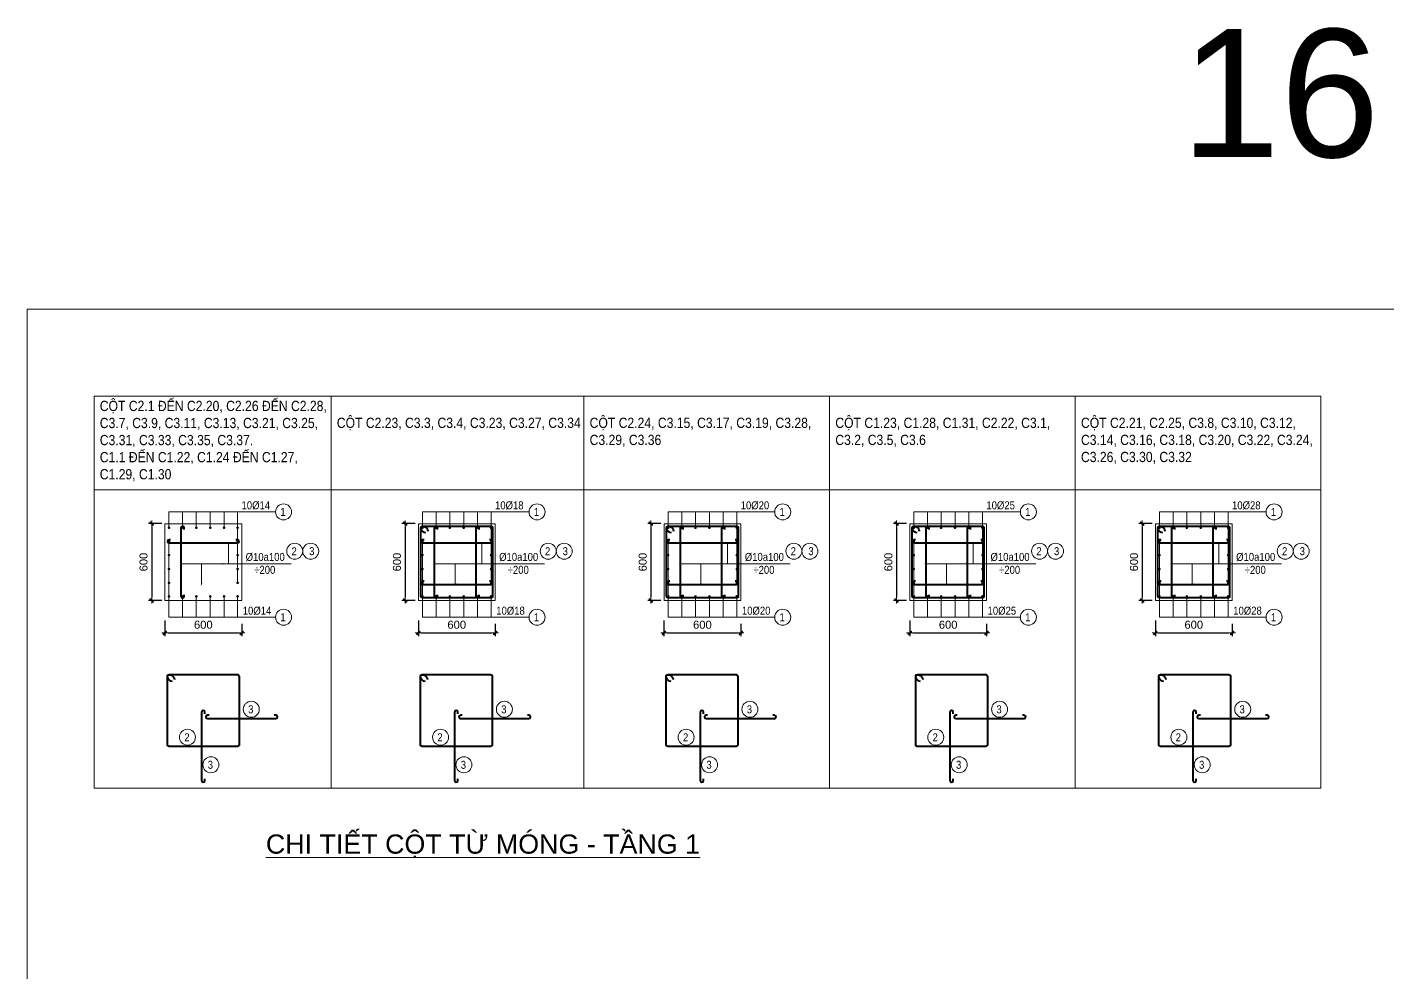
# Model space of a CAD drawing. Header units: millimetres. Extents: x -146909 to 4830753, y -683702 to -336947.
# Drawn here: x 4814003 to 4824633, y -439946 to -432559 of the extents above; entities that cross this region are included whole.
import ezdxf
from ezdxf.enums import TextEntityAlignment as Align

# ---------------------------------------------------------------- set-up
doc = ezdxf.new("R2010")
doc.units = ezdxf.units.MM
doc.header["$MEASUREMENT"] = 0
doc.layers.get('0').update_dxf_attribs({"lineweight": 9})
doc.layers.get('Defpoints').update_dxf_attribs({"color": 10, "lineweight": 0})
for name, color, linetype, lineweight in [('CDAI', 3, 'Continuous', 40), ('chunho.q', 1, 'Continuous', 13), ('CTHEP', 4, 'Continuous', 50), ('DBAO', 2, 'Continuous', 13), ('DGIONG', 51, 'Continuous', 13), ('KTH', 154, 'Continuous', 9), ('STICK', 1, 'Continuous', 9), ('TEXT', 1, 'Continuous', 15)]:
    doc.layers.add(name, color=color, linetype=linetype, lineweight=lineweight)
doc.styles.add('arial', font='arial.ttf', dxfattribs={"width": 0.85})
doc.styles.add('TTP-HelCon', font='arial.ttf')
doc.dimstyles.new('TTP-25', dxfattribs={"dimscale": 25, "dimtxt": 2.5, "dimasz": 1, "dimexe": 1, "dimexo": 1, "dimgap": 0.09, "dimtad": 0, "dimdec": 4, "dimrnd": 10, "dimzin": 9, "dimdsep": 46, "dimtxsty": 'TTP-HelCon', "dimblk": 'Stick', "dimcen": 0.09, "dimdle": 1.5, "dimclrd": 256, "dimclre": 256, "dimclrt": 1, "dimadec": 0, "dimazin": 0, "dimtfac": 1, "dimtdec": 4, "dimtmove": 0, "dimatfit": 3, "dimldrblk": 'ARCHTICK', "dimfxl": 1, "dimtvp": 1, "dimtolj": 1, "dimtzin": 0, "dimarcsym": 0})

# ---------------------------------------------------------------- blocks, each defined once
blk = doc.blocks.new('Stick')
at = {"layer": 'STICK'}
h = blk.add_hatch(color=256, dxfattribs=at)
edge = h.paths.add_edge_path()
edge.add_line((0.3, 0.5), (-0.5, -0.3))
edge.add_arc((-0.4, -0.4), 0.141, 135, 315)
edge.add_line((-0.3, -0.5), (0.5, 0.3))
edge.add_arc((0.4, 0.4), 0.141, 315, 495)
blk.add_line((1, 0), (-1, 0), dxfattribs=at)
blk.add_lwpolyline([(0.3, 0.5), (-0.5, -0.3, 1), (-0.3, -0.5), (0.5, 0.3, 1), (0.3, 0.5, 1)], format="xyb", dxfattribs=at)
blk = doc.blocks.new('*D1709')
at = {"layer": 'Defpoints', "color": 0, "transparency": 16777216}
for p in [(4817059, -436437), (4816956, -437037), (4817059, -437037)]:
    blk.add_point(p, dxfattribs=at)
at = {"layer": 'KTH', "lineweight": -2, "transparency": 16777216}
for p, q in [((4817034, -436437), (4816931, -436437)), ((4816956, -436462), (4816956, -437012)), ((4817034, -437037), (4816931, -437037))]:
    blk.add_line(p, q, dxfattribs=at)
at = {"layer": 'KTH', "lineweight": -2, "transparency": 16777216, "xscale": 25, "yscale": 25, "zscale": 25}
for p, rotation in [((4816956, -436437), 90), ((4816956, -437037), 270)]:
    blk.add_blockref('Stick', p, dxfattribs=dict(at, rotation=rotation))
at = {"layer": 'KTH', "color": 1, "transparency": 16777216, "insert": (4816892, -436737), "char_height": 62.5, "attachment_point": 5, "rotation": 90, "style": 'TTP-HelCon'}
blk.add_mtext('\\A1;600', dxfattribs=at)
blk = doc.blocks.new('_ArchTick')
at = {"color": 0, "linetype": 'ByBlock', "const_width": 0.15}
blk.add_lwpolyline([(-0.5, -0.5), (0.5, 0.5)], dxfattribs=at)
blk = doc.blocks.new('*D1710')
at = {"layer": 'Defpoints', "color": 0, "transparency": 16777216}
for p in [(4817059, -437168), (4817659, -437195), (4817659, -437291)]:
    blk.add_point(p, dxfattribs=at)
at = {"layer": 'KTH', "lineweight": -2, "transparency": 16777216}
for p, q in [((4817059, -437193), (4817059, -437316)), ((4817084, -437291), (4817634, -437291)), ((4817659, -437220), (4817659, -437316))]:
    blk.add_line(p, q, dxfattribs=at)
at = {"layer": 'KTH', "lineweight": -2, "transparency": 16777216, "xscale": 25, "yscale": 25, "zscale": 25, "rotation": 180}
blk.add_blockref('Stick', (4817059, -437291), dxfattribs=at)
at = {"layer": 'KTH', "lineweight": -2, "transparency": 16777216, "xscale": 25, "yscale": 25, "zscale": 25}
blk.add_blockref('Stick', (4817659, -437291), dxfattribs=at)
at = {"layer": 'KTH', "color": 1, "transparency": 16777216, "insert": (4817359, -437227), "char_height": 62.5, "attachment_point": 5, "style": 'TTP-HelCon'}
blk.add_mtext('\\A1;600', dxfattribs=at)
blk = doc.blocks.new('*D1711')
at = {"layer": 'Defpoints', "color": 0, "transparency": 16777216}
for p in [(4818978, -436437), (4818876, -437037), (4818978, -437037)]:
    blk.add_point(p, dxfattribs=at)
at = {"layer": 'KTH', "lineweight": -2, "transparency": 16777216}
for p, q in [((4818953, -436437), (4818851, -436437)), ((4818876, -436462), (4818876, -437012)), ((4818953, -437037), (4818851, -437037))]:
    blk.add_line(p, q, dxfattribs=at)
at = {"layer": 'KTH', "lineweight": -2, "transparency": 16777216, "xscale": 25, "yscale": 25, "zscale": 25}
for p, rotation in [((4818876, -436437), 90), ((4818876, -437037), 270)]:
    blk.add_blockref('Stick', p, dxfattribs=dict(at, rotation=rotation))
at = {"layer": 'KTH', "color": 1, "transparency": 16777216, "insert": (4818812, -436737), "char_height": 62.5, "attachment_point": 5, "rotation": 90, "style": 'TTP-HelCon'}
blk.add_mtext('\\A1;600', dxfattribs=at)
blk = doc.blocks.new('*D1712')
at = {"layer": 'Defpoints', "color": 0, "transparency": 16777216}
for p in [(4818978, -437168), (4819578, -437195), (4819578, -437291)]:
    blk.add_point(p, dxfattribs=at)
at = {"layer": 'KTH', "lineweight": -2, "transparency": 16777216}
for p, q in [((4818978, -437193), (4818978, -437316)), ((4819003, -437291), (4819553, -437291)), ((4819578, -437220), (4819578, -437316))]:
    blk.add_line(p, q, dxfattribs=at)
at = {"layer": 'KTH', "lineweight": -2, "transparency": 16777216, "xscale": 25, "yscale": 25, "zscale": 25, "rotation": 180}
blk.add_blockref('Stick', (4818978, -437291), dxfattribs=at)
at = {"layer": 'KTH', "lineweight": -2, "transparency": 16777216, "xscale": 25, "yscale": 25, "zscale": 25}
blk.add_blockref('Stick', (4819578, -437291), dxfattribs=at)
at = {"layer": 'KTH', "color": 1, "transparency": 16777216, "insert": (4819278, -437227), "char_height": 62.5, "attachment_point": 5, "style": 'TTP-HelCon'}
blk.add_mtext('\\A1;600', dxfattribs=at)
blk = doc.blocks.new('*D1713')
at = {"layer": 'Defpoints', "color": 0, "transparency": 16777216}
for p in [(4815079, -436437), (4814976, -437037), (4815079, -437037)]:
    blk.add_point(p, dxfattribs=at)
at = {"layer": 'KTH', "lineweight": -2, "transparency": 16777216}
for p, q in [((4815054, -436437), (4814951, -436437)), ((4814976, -436462), (4814976, -437012)), ((4815054, -437037), (4814951, -437037))]:
    blk.add_line(p, q, dxfattribs=at)
at = {"layer": 'KTH', "lineweight": -2, "transparency": 16777216, "xscale": 25, "yscale": 25, "zscale": 25}
for p, rotation in [((4814976, -436437), 90), ((4814976, -437037), 270)]:
    blk.add_blockref('Stick', p, dxfattribs=dict(at, rotation=rotation))
at = {"layer": 'KTH', "color": 1, "transparency": 16777216, "insert": (4814912, -436737), "char_height": 62.5, "attachment_point": 5, "rotation": 90, "style": 'TTP-HelCon'}
blk.add_mtext('\\A1;600', dxfattribs=at)
blk = doc.blocks.new('*D1714')
at = {"layer": 'Defpoints', "color": 0, "transparency": 16777216}
for p in [(4815079, -437168), (4815679, -437195), (4815679, -437291)]:
    blk.add_point(p, dxfattribs=at)
at = {"layer": 'KTH', "lineweight": -2, "transparency": 16777216}
for p, q in [((4815079, -437193), (4815079, -437316)), ((4815104, -437291), (4815654, -437291)), ((4815679, -437220), (4815679, -437316))]:
    blk.add_line(p, q, dxfattribs=at)
at = {"layer": 'KTH', "lineweight": -2, "transparency": 16777216, "xscale": 25, "yscale": 25, "zscale": 25, "rotation": 180}
blk.add_blockref('Stick', (4815079, -437291), dxfattribs=at)
at = {"layer": 'KTH', "lineweight": -2, "transparency": 16777216, "xscale": 25, "yscale": 25, "zscale": 25}
blk.add_blockref('Stick', (4815679, -437291), dxfattribs=at)
at = {"layer": 'KTH', "color": 1, "transparency": 16777216, "insert": (4815379, -437227), "char_height": 62.5, "attachment_point": 5, "style": 'TTP-HelCon'}
blk.add_mtext('\\A1;600', dxfattribs=at)
blk = doc.blocks.new('*D1715')
at = {"layer": 'Defpoints', "color": 0, "transparency": 16777216}
for p in [(4820898, -436437), (4820795, -437037), (4820898, -437037)]:
    blk.add_point(p, dxfattribs=at)
at = {"layer": 'KTH', "lineweight": -2, "transparency": 16777216}
for p, q in [((4820873, -436437), (4820770, -436437)), ((4820795, -436462), (4820795, -437012)), ((4820873, -437037), (4820770, -437037))]:
    blk.add_line(p, q, dxfattribs=at)
at = {"layer": 'KTH', "lineweight": -2, "transparency": 16777216, "xscale": 25, "yscale": 25, "zscale": 25}
for p, rotation in [((4820795, -436437), 90), ((4820795, -437037), 270)]:
    blk.add_blockref('Stick', p, dxfattribs=dict(at, rotation=rotation))
at = {"layer": 'KTH', "color": 1, "transparency": 16777216, "insert": (4820731, -436737), "char_height": 62.5, "attachment_point": 5, "rotation": 90, "style": 'TTP-HelCon'}
blk.add_mtext('\\A1;600', dxfattribs=at)
blk = doc.blocks.new('*D1716')
at = {"layer": 'Defpoints', "color": 0, "transparency": 16777216}
for p in [(4820898, -437168), (4821498, -437195), (4821498, -437291)]:
    blk.add_point(p, dxfattribs=at)
at = {"layer": 'KTH', "lineweight": -2, "transparency": 16777216}
for p, q in [((4820898, -437193), (4820898, -437316)), ((4820923, -437291), (4821473, -437291)), ((4821498, -437220), (4821498, -437316))]:
    blk.add_line(p, q, dxfattribs=at)
at = {"layer": 'KTH', "lineweight": -2, "transparency": 16777216, "xscale": 25, "yscale": 25, "zscale": 25, "rotation": 180}
blk.add_blockref('Stick', (4820898, -437291), dxfattribs=at)
at = {"layer": 'KTH', "lineweight": -2, "transparency": 16777216, "xscale": 25, "yscale": 25, "zscale": 25}
blk.add_blockref('Stick', (4821498, -437291), dxfattribs=at)
at = {"layer": 'KTH', "color": 1, "transparency": 16777216, "insert": (4821198, -437227), "char_height": 62.5, "attachment_point": 5, "style": 'TTP-HelCon'}
blk.add_mtext('\\A1;600', dxfattribs=at)
blk = doc.blocks.new('*D1717')
at = {"layer": 'Defpoints', "color": 0, "transparency": 16777216}
for p in [(4822817, -436437), (4822714, -437037), (4822817, -437037)]:
    blk.add_point(p, dxfattribs=at)
at = {"layer": 'KTH', "lineweight": -2, "transparency": 16777216}
for p, q in [((4822792, -436437), (4822689, -436437)), ((4822714, -436462), (4822714, -437012)), ((4822792, -437037), (4822689, -437037))]:
    blk.add_line(p, q, dxfattribs=at)
at = {"layer": 'KTH', "lineweight": -2, "transparency": 16777216, "xscale": 25, "yscale": 25, "zscale": 25}
for p, rotation in [((4822714, -436437), 90), ((4822714, -437037), 270)]:
    blk.add_blockref('Stick', p, dxfattribs=dict(at, rotation=rotation))
at = {"layer": 'KTH', "color": 1, "transparency": 16777216, "insert": (4822650, -436737), "char_height": 62.5, "attachment_point": 5, "rotation": 90, "style": 'TTP-HelCon'}
blk.add_mtext('\\A1;600', dxfattribs=at)
blk = doc.blocks.new('*D1718')
at = {"layer": 'Defpoints', "color": 0, "transparency": 16777216}
for p in [(4822817, -437168), (4823417, -437195), (4823417, -437291)]:
    blk.add_point(p, dxfattribs=at)
at = {"layer": 'KTH', "lineweight": -2, "transparency": 16777216}
for p, q in [((4822817, -437193), (4822817, -437316)), ((4822842, -437291), (4823392, -437291)), ((4823417, -437220), (4823417, -437316))]:
    blk.add_line(p, q, dxfattribs=at)
at = {"layer": 'KTH', "lineweight": -2, "transparency": 16777216, "xscale": 25, "yscale": 25, "zscale": 25, "rotation": 180}
blk.add_blockref('Stick', (4822817, -437291), dxfattribs=at)
at = {"layer": 'KTH', "lineweight": -2, "transparency": 16777216, "xscale": 25, "yscale": 25, "zscale": 25}
blk.add_blockref('Stick', (4823417, -437291), dxfattribs=at)
at = {"layer": 'KTH', "color": 1, "transparency": 16777216, "insert": (4823117, -437227), "char_height": 62.5, "attachment_point": 5, "style": 'TTP-HelCon'}
blk.add_mtext('\\A1;600', dxfattribs=at)

msp = doc.modelspace()

# ---------------------------------------------------------------- linework, layer by layer
at = {"layer": 'CDAI'}
for points in [[(4815229.54186, -436482.26451), (4815229.54186, -436470.26451, 1), (4815203.54186, -436470.26451), (4815203.54186, -437004.26451), (4815203.54186, -437004.26451, 1), (4815229.54186, -437004.26451), (4815229.54186, -436992.26451)], [(4817209.8275, -436482.26451), (4817209.8275, -436470.26451, 1), (4817183.8275, -436470.26451), (4817183.8275, -437004.26451), (4817183.8275, -437004.26451, 1), (4817209.8275, -437004.26451), (4817209.8275, -436992.26451)], [(4817534.11419, -436482.26451), (4817534.11419, -436470.26451, 1), (4817508.11419, -436470.26451), (4817508.11419, -437004.26451), (4817508.11419, -437004.26451, 1), (4817534.11419, -437004.26451), (4817534.11419, -436992.26451)], [(4819129.12238, -436482.26451), (4819129.12238, -436470.26451, 1), (4819103.12238, -436470.26451), (4819103.12238, -437004.26451), (4819103.12238, -437004.26451, 1), (4819129.12238, -437004.26451), (4819129.12238, -436992.26451)], [(4819453.40907, -436482.26451), (4819453.40907, -436470.26451, 1), (4819427.40907, -436470.26451), (4819427.40907, -437004.26451), (4819427.40907, -437004.26451, 1), (4819453.40907, -437004.26451), (4819453.40907, -436992.26451)], [(4821048.41727, -436482.26451), (4821048.41727, -436470.26451, 1), (4821022.41727, -436470.26451), (4821022.41727, -437004.26451), (4821022.41727, -437004.26451, 1), (4821048.41727, -437004.26451), (4821048.41727, -436992.26451)], [(4821372.70396, -436482.26451), (4821372.70396, -436470.26451, 1), (4821346.70396, -436470.26451), (4821346.70396, -437004.26451), (4821346.70396, -437004.26451, 1), (4821372.70396, -437004.26451), (4821372.70396, -436992.26451)], [(4822967.71215, -436482.26451), (4822967.71215, -436470.26451, 1), (4822941.71215, -436470.26451), (4822941.71215, -437004.26451), (4822941.71215, -437004.26451, 1), (4822967.71215, -437004.26451), (4822967.71215, -436992.26451)], [(4823291.99884, -436482.26451), (4823291.99884, -436470.26451, 1), (4823265.99884, -436470.26451), (4823265.99884, -437004.26451), (4823265.99884, -437004.26451, 1), (4823291.99884, -437004.26451), (4823291.99884, -436992.26451)], [(4815123.51395, -436562.12092), (4815111.51395, -436562.12092, 1), (4815111.51395, -436588.12092), (4815645.51395, -436588.12092), (4815645.51395, -436588.12092, 1), (4815645.51395, -436562.12092), (4815633.51395, -436562.12092)], [(4817103.79958, -436562.12092), (4817091.79958, -436562.12092, 1), (4817091.79958, -436588.12092), (4817625.79958, -436588.12092), (4817625.79958, -436588.12092, 1), (4817625.79958, -436562.12092), (4817613.79958, -436562.12092)], [(4819023.09446, -436562.12092), (4819011.09446, -436562.12092, 1), (4819011.09446, -436588.12092), (4819545.09446, -436588.12092), (4819545.09446, -436588.12092, 1), (4819545.09446, -436562.12092), (4819533.09446, -436562.12092)], [(4820942.38935, -436562.12092), (4820930.38935, -436562.12092, 1), (4820930.38935, -436588.12092), (4821464.38935, -436588.12092), (4821464.38935, -436588.12092, 1), (4821464.38935, -436562.12092), (4821452.38935, -436562.12092)], [(4822861.68423, -436562.12092), (4822849.68423, -436562.12092, 1), (4822849.68423, -436588.12092), (4823383.68423, -436588.12092), (4823383.68423, -436588.12092, 1), (4823383.68423, -436562.12092), (4823371.68423, -436562.12092)], [(4817103.87369, -436886.40762), (4817091.87369, -436886.40762, 1), (4817091.87369, -436912.40762), (4817625.87369, -436912.40762), (4817625.87369, -436912.40762, 1), (4817625.87369, -436886.40762), (4817613.87369, -436886.40762)], [(4819023.16858, -436886.40762), (4819011.16858, -436886.40762, 1), (4819011.16858, -436912.40762), (4819545.16858, -436912.40762), (4819545.16858, -436912.40762, 1), (4819545.16858, -436886.40762), (4819533.16858, -436886.40762)], [(4820942.46346, -436886.40762), (4820930.46346, -436886.40762, 1), (4820930.46346, -436912.40762), (4821464.46346, -436912.40762), (4821464.46346, -436912.40762, 1), (4821464.46346, -436886.40762), (4821452.46346, -436886.40762)], [(4822861.75834, -436886.40762), (4822849.75834, -436886.40762, 1), (4822849.75834, -436912.40762), (4823383.75834, -436912.40762), (4823383.75834, -436912.40762, 1), (4823383.75834, -436886.40762), (4823371.75834, -436886.40762)], [(4815391.83289, -437921.64601), (4815391.83289, -437909.64601, 1), (4815365.83289, -437909.64601), (4815365.83289, -438443.64602), (4815365.83289, -438443.64602, 1), (4815391.83289, -438443.64602), (4815391.83289, -438431.64602)], [(4817368.66748, -437921.64601), (4817368.66748, -437909.64601, 1), (4817342.66748, -437909.64601), (4817342.66748, -438443.64602), (4817342.66748, -438443.64602, 1), (4817368.66748, -438443.64602), (4817368.66748, -438431.64602)], [(4819287.39199, -437921.64601), (4819287.39199, -437909.64601, 1), (4819261.39199, -437909.64601), (4819261.39199, -438443.64602), (4819261.39199, -438443.64602, 1), (4819287.39199, -438443.64602), (4819287.39199, -438431.64602)], [(4821237.63084, -437921.64601), (4821237.63084, -437909.64601, 1), (4821211.63084, -437909.64601), (4821211.63084, -438443.64602), (4821211.63084, -438443.64602, 1), (4821237.63084, -438443.64602), (4821237.63084, -438431.64602)], [(4823136.74881, -437921.64601), (4823136.74881, -437909.64601, 1), (4823110.74881, -437909.64601), (4823110.74881, -438443.64602), (4823110.74881, -438443.64602, 1), (4823136.74881, -438443.64602), (4823136.74881, -438431.64602)], [(4815423.58806, -437933.64602), (4815411.58806, -437933.64602, 1), (4815411.58806, -437959.64602), (4815945.58806, -437959.64601), (4815945.58806, -437959.64601, 1), (4815945.58806, -437933.64601), (4815933.58806, -437933.64601)], [(4817400.42264, -437933.64602), (4817388.42264, -437933.64602, 1), (4817388.42264, -437959.64602), (4817922.42264, -437959.64601), (4817922.42264, -437959.64601, 1), (4817922.42264, -437933.64601), (4817910.42264, -437933.64601)], [(4819319.14716, -437933.64602), (4819307.14716, -437933.64602, 1), (4819307.14716, -437959.64602), (4819841.14716, -437959.64601), (4819841.14716, -437959.64601, 1), (4819841.14716, -437933.64601), (4819829.14716, -437933.64601)], [(4821269.38601, -437933.64602), (4821257.38601, -437933.64602, 1), (4821257.38601, -437959.64602), (4821791.38601, -437959.64601), (4821791.38601, -437959.64601, 1), (4821791.38601, -437933.64601), (4821779.38601, -437933.64601)], [(4823168.50397, -437933.64602), (4823156.50397, -437933.64602, 1), (4823156.50397, -437959.64602), (4823690.50398, -437959.64601), (4823690.50398, -437959.64601, 1), (4823690.50398, -437933.64601), (4823678.50398, -437933.64601)]]:
    msp.add_lwpolyline(points, format="xyb", dxfattribs=at)
at = {"layer": 'CDAI', "ltscale": 5}
for points in [[(4817117.53691, -436509.7315, -0.3280111646), (4817081.47141, -436479.63575), (4817079.77642, -436472.75351, -0.4868455644), (4817091.91374, -436457.26427), (4817626.61847, -436457.26427, -0.4142135621), (4817639.11847, -436469.76427), (4817639.11847, -437004.76444, -0.414247932), (4817626.61847, -437017.26427), (4817091.61847, -437017.26427, -0.4142135621), (4817079.11847, -437004.76427), (4817079.11847, -436469.64198, -0.478956713), (4817094.29619, -436457.43216), (4817103.14149, -436459.372, -0.3280111646), (4817134.15014, -436494.65568, 0.9403112017)], [(4819036.8318, -436509.7315, -0.3280111646), (4819000.7663, -436479.63575), (4818999.07131, -436472.75351, -0.4868455644), (4819011.20862, -436457.26427), (4819545.91336, -436457.26427, -0.4142135621), (4819558.41336, -436469.76427), (4819558.41336, -437004.76444, -0.414247932), (4819545.91336, -437017.26427), (4819010.91336, -437017.26427, -0.4142135621), (4818998.41336, -437004.76427), (4818998.41335, -436469.64198, -0.478956713), (4819013.59107, -436457.43216), (4819022.43637, -436459.372, -0.3280111646), (4819053.44502, -436494.65568, 0.9403112017)], [(4820956.12668, -436509.7315, -0.3280111646), (4820920.06118, -436479.63575), (4820918.36619, -436472.75351, -0.4868455644), (4820930.50351, -436457.26427), (4821465.20824, -436457.26427, -0.4142135621), (4821477.70824, -436469.76427), (4821477.70824, -437004.76444, -0.414247932), (4821465.20824, -437017.26427), (4820930.20824, -437017.26427, -0.4142135621), (4820917.70824, -437004.76427), (4820917.70824, -436469.64198, -0.478956713), (4820932.88596, -436457.43216), (4820941.73125, -436459.372, -0.3280111646), (4820972.73991, -436494.65568, 0.9403112017)], [(4822875.42156, -436509.7315, -0.3280111646), (4822839.35606, -436479.63575), (4822837.66107, -436472.75351, -0.4868455644), (4822849.79839, -436457.26427), (4823384.50312, -436457.26427, -0.4142135621), (4823397.00312, -436469.76427), (4823397.00313, -437004.76444, -0.414247932), (4823384.50313, -437017.26427), (4822849.50313, -437017.26427, -0.4142135621), (4822837.00313, -437004.76427), (4822837.00312, -436469.64198, -0.478956713), (4822852.18084, -436457.43216), (4822861.02614, -436459.372, -0.3280111646), (4822892.03479, -436494.65568, 0.9403112017)], [(4815137.25128, -437669.11324, -0.3280111646), (4815101.18578, -437639.01749), (4815099.49079, -437632.13525, -0.4868455644), (4815111.62811, -437616.64602), (4815646.33284, -437616.64601, -0.4142135621), (4815658.83284, -437629.14601), (4815658.83284, -438164.14619, -0.414247932), (4815646.33284, -438176.64601), (4815111.33284, -438176.64602, -0.4142135621), (4815098.83284, -438164.14602), (4815098.83284, -437629.02373, -0.478956713), (4815114.01055, -437616.8139), (4815122.85585, -437618.75375, -0.3280111646), (4815153.86451, -437654.03743, 0.9403112017)], [(4817114.08586, -437669.11324, -0.3280111646), (4817078.02036, -437639.01749), (4817076.32537, -437632.13525, -0.4868455644), (4817088.46269, -437616.64602), (4817623.16742, -437616.64601, -0.4142135621), (4817635.66742, -437629.14601), (4817635.66743, -438164.14619, -0.414247932), (4817623.16743, -438176.64601), (4817088.16743, -438176.64602, -0.4142135621), (4817075.66743, -438164.14602), (4817075.66742, -437629.02373, -0.478956713), (4817090.84514, -437616.8139), (4817099.69044, -437618.75375, -0.3280111646), (4817130.69909, -437654.03743, 0.9403112017)], [(4819032.81038, -437669.11324, -0.3280111646), (4818996.74488, -437639.01749), (4818995.04989, -437632.13525, -0.4868455644), (4819007.18721, -437616.64602), (4819541.89194, -437616.64601, -0.4142135621), (4819554.39194, -437629.14601), (4819554.39194, -438164.14619, -0.414247932), (4819541.89194, -438176.64601), (4819006.89194, -438176.64602, -0.4142135621), (4818994.39194, -438164.14602), (4818994.39194, -437629.02373, -0.478956713), (4819009.56966, -437616.8139), (4819018.41496, -437618.75375, -0.3280111646), (4819049.42361, -437654.03743, 0.9403112017)], [(4820983.04923, -437669.11324, -0.3280111646), (4820946.98373, -437639.01749), (4820945.28874, -437632.13525, -0.4868455644), (4820957.42605, -437616.64602), (4821492.13079, -437616.64601, -0.4142135621), (4821504.63079, -437629.14601), (4821504.63079, -438164.14619, -0.414247932), (4821492.13079, -438176.64601), (4820957.13079, -438176.64602, -0.4142135621), (4820944.63079, -438164.14602), (4820944.63079, -437629.02373, -0.478956713), (4820959.8085, -437616.8139), (4820968.6538, -437618.75375, -0.3280111646), (4820999.66245, -437654.03743, 0.9403112017)], [(4822882.1672, -437669.11324, -0.3280111646), (4822846.1017, -437639.01749), (4822844.40671, -437632.13525, -0.4868455644), (4822856.54402, -437616.64602), (4823391.24876, -437616.64601, -0.4142135621), (4823403.74876, -437629.14601), (4823403.74876, -438164.14619, -0.414247932), (4823391.24876, -438176.64601), (4822856.24876, -438176.64602, -0.4142135621), (4822843.74876, -438164.14602), (4822843.74875, -437629.02373, -0.478956713), (4822858.92647, -437616.8139), (4822867.77177, -437618.75375, -0.3280111646), (4822898.78042, -437654.03743, 0.9403112017)]]:
    msp.add_lwpolyline(points, format="xyb", dxfattribs=at)
at = {"layer": 'CTHEP', "const_width": 10}
for points in [[(4815110.83284, -436474.01949, -1), (4815110.83284, -436464.01949, -1)], [(4815216.68949, -436474.01949, 1), (4815216.68949, -436464.01949, 1)], [(4815324.34819, -436474.01949, 1), (4815324.34819, -436464.01949, 1)], [(4815433.31749, -436474.01949, -1), (4815433.31749, -436464.01949, -1)], [(4815540.97619, -436474.01949, -1), (4815540.97619, -436464.01949, -1)], [(4815646.83284, -436474.01949, 1), (4815646.83284, -436464.01949, 1)], [(4817091.11847, -436474.01949, -1), (4817091.11847, -436464.01949, -1)], [(4817196.97513, -436474.01949, 1), (4817196.97513, -436464.01949, 1)], [(4817304.63382, -436474.01949, 1), (4817304.63382, -436464.01949, 1)], [(4817413.60313, -436474.01949, -1), (4817413.60313, -436464.01949, -1)], [(4817521.26182, -436474.01949, -1), (4817521.26182, -436464.01949, -1)], [(4817627.11848, -436474.01949, 1), (4817627.11848, -436464.01949, 1)], [(4819010.41336, -436474.01949, -1), (4819010.41336, -436464.01949, -1)], [(4819116.27001, -436474.01949, 1), (4819116.27001, -436464.01949, 1)], [(4819223.9287, -436474.01949, 1), (4819223.9287, -436464.01949, 1)], [(4819332.89801, -436474.01949, -1), (4819332.89801, -436464.01949, -1)], [(4819440.55671, -436474.01949, -1), (4819440.55671, -436464.01949, -1)], [(4819546.41336, -436474.01949, 1), (4819546.41336, -436464.01949, 1)], [(4820929.70824, -436474.01949, -1), (4820929.70824, -436464.01949, -1)], [(4821035.5649, -436474.01949, 1), (4821035.5649, -436464.01949, 1)], [(4821143.22359, -436474.01949, 1), (4821143.22359, -436464.01949, 1)], [(4821252.1929, -436474.01949, -1), (4821252.1929, -436464.01949, -1)], [(4821359.85159, -436474.01949, -1), (4821359.85159, -436464.01949, -1)], [(4821465.70824, -436474.01949, 1), (4821465.70824, -436464.01949, 1)], [(4822849.00313, -436474.01949, -1), (4822849.00313, -436464.01949, -1)], [(4822954.85978, -436474.01949, 1), (4822954.85978, -436464.01949, 1)], [(4823062.51847, -436474.01949, 1), (4823062.51847, -436464.01949, 1)], [(4823171.48778, -436474.01949, -1), (4823171.48778, -436464.01949, -1)], [(4823279.14647, -436474.01949, -1), (4823279.14647, -436464.01949, -1)], [(4823385.00313, -436474.01949, 1), (4823385.00313, -436464.01949, 1)], [(4815115.58806, -436575.12092, -1), (4815105.58806, -436575.12092, -1)], [(4815642.07762, -436575.12092, 1), (4815652.07762, -436575.12092, 1)], [(4817095.87369, -436575.12092, -1), (4817085.87369, -436575.12092, -1)], [(4817622.36326, -436575.12092, 1), (4817632.36326, -436575.12092, 1)], [(4819015.16858, -436575.12092, -1), (4819005.16858, -436575.12092, -1)], [(4819541.65814, -436575.12092, 1), (4819551.65814, -436575.12092, 1)], [(4820934.46346, -436575.12092, -1), (4820924.46346, -436575.12092, -1)], [(4821460.95302, -436575.12092, 1), (4821470.95302, -436575.12092, 1)], [(4822853.75835, -436575.12092, -1), (4822843.75835, -436575.12092, -1)], [(4823380.24791, -436575.12092, 1), (4823390.24791, -436575.12092, 1)], [(4815115.58806, -436682.77962, -1), (4815105.58806, -436682.77962, -1)], [(4815642.07762, -436682.77962, 1), (4815652.07762, -436682.77962, 1)], [(4817095.87369, -436682.77962, -1), (4817085.87369, -436682.77962, -1)], [(4817622.36326, -436682.77962, 1), (4817632.36326, -436682.77962, 1)], [(4819015.16858, -436682.77962, -1), (4819005.16858, -436682.77962, -1)], [(4819541.65814, -436682.77962, 1), (4819551.65814, -436682.77962, 1)], [(4820934.46346, -436682.77962, -1), (4820924.46346, -436682.77962, -1)], [(4821460.95302, -436682.77962, 1), (4821470.95302, -436682.77962, 1)], [(4822853.75835, -436682.77962, -1), (4822843.75835, -436682.77962, -1)], [(4823380.24791, -436682.77962, 1), (4823390.24791, -436682.77962, 1)], [(4815115.58806, -436791.74892, 1), (4815105.58806, -436791.74892, 1)], [(4815642.07762, -436791.74892, -1), (4815652.07762, -436791.74892, -1)], [(4817095.87369, -436791.74892, 1), (4817085.87369, -436791.74892, 1)], [(4817622.36326, -436791.74892, -1), (4817632.36326, -436791.74892, -1)], [(4819015.16858, -436791.74892, 1), (4819005.16858, -436791.74892, 1)], [(4819541.65814, -436791.74892, -1), (4819551.65814, -436791.74892, -1)], [(4820934.46346, -436791.74892, 1), (4820924.46346, -436791.74892, 1)], [(4821460.95302, -436791.74892, -1), (4821470.95302, -436791.74892, -1)], [(4822853.75835, -436791.74892, 1), (4822843.75835, -436791.74892, 1)], [(4823380.24791, -436791.74892, -1), (4823390.24791, -436791.74892, -1)], [(4815115.58806, -436899.40762, 1), (4815105.58806, -436899.40762, 1)], [(4815642.07762, -436899.40762, -1), (4815652.07762, -436899.40762, -1)], [(4817095.87369, -436899.40762, 1), (4817085.87369, -436899.40762, 1)], [(4817622.36326, -436899.40762, -1), (4817632.36326, -436899.40762, -1)], [(4819015.16858, -436899.40762, 1), (4819005.16858, -436899.40762, 1)], [(4819541.65814, -436899.40762, -1), (4819551.65814, -436899.40762, -1)], [(4820934.46346, -436899.40762, 1), (4820924.46346, -436899.40762, 1)], [(4821460.95302, -436899.40762, -1), (4821470.95302, -436899.40762, -1)], [(4822853.75835, -436899.40762, 1), (4822843.75835, -436899.40762, 1)], [(4823380.24791, -436899.40762, -1), (4823390.24791, -436899.40762, -1)], [(4815115.83284, -437005.26427, -1), (4815105.83284, -437005.26427, -1)], [(4815216.68949, -437000.50905, -1), (4815216.68949, -437010.50905, -1)], [(4815324.34819, -437000.50905, -1), (4815324.34819, -437010.50905, -1)], [(4815433.31749, -437000.50905, 1), (4815433.31749, -437010.50905, 1)], [(4815540.97619, -437000.50905, 1), (4815540.97619, -437010.50905, 1)], [(4815641.83284, -437005.26427, 1), (4815651.83284, -437005.26427, 1)], [(4817096.11847, -437005.26427, -1), (4817086.11847, -437005.26427, -1)], [(4817196.97513, -437000.50905, -1), (4817196.97513, -437010.50905, -1)], [(4817304.63382, -437000.50905, -1), (4817304.63382, -437010.50905, -1)], [(4817413.60313, -437000.50905, 1), (4817413.60313, -437010.50905, 1)], [(4817521.26182, -437000.50905, 1), (4817521.26182, -437010.50905, 1)], [(4817622.11848, -437005.26427, 1), (4817632.11848, -437005.26427, 1)], [(4819015.41336, -437005.26427, -1), (4819005.41336, -437005.26427, -1)], [(4819116.27001, -437000.50905, -1), (4819116.27001, -437010.50905, -1)], [(4819223.9287, -437000.50905, -1), (4819223.9287, -437010.50905, -1)], [(4819332.89801, -437000.50905, 1), (4819332.89801, -437010.50905, 1)], [(4819440.55671, -437000.50905, 1), (4819440.55671, -437010.50905, 1)], [(4819541.41336, -437005.26427, 1), (4819551.41336, -437005.26427, 1)], [(4820934.70824, -437005.26427, -1), (4820924.70824, -437005.26427, -1)], [(4821035.5649, -437000.50905, -1), (4821035.5649, -437010.50905, -1)], [(4821143.22359, -437000.50905, -1), (4821143.22359, -437010.50905, -1)], [(4821252.1929, -437000.50905, 1), (4821252.1929, -437010.50905, 1)], [(4821359.85159, -437000.50905, 1), (4821359.85159, -437010.50905, 1)], [(4821460.70824, -437005.26427, 1), (4821470.70824, -437005.26427, 1)], [(4822854.00313, -437005.26427, -1), (4822844.00313, -437005.26427, -1)], [(4822954.85978, -437000.50905, -1), (4822954.85978, -437010.50905, -1)], [(4823062.51847, -437000.50905, -1), (4823062.51847, -437010.50905, -1)], [(4823171.48778, -437000.50905, 1), (4823171.48778, -437010.50905, 1)], [(4823279.14647, -437000.50905, 1), (4823279.14647, -437010.50905, 1)], [(4823380.00313, -437005.26427, 1), (4823390.00313, -437005.26427, 1)]]:
    msp.add_lwpolyline(points, format="xyb", close=True, dxfattribs=at)
at = {"layer": 'DBAO', "color": 1}
msp.add_lwpolyline([(4830753.21708, -448761.98892), (4814003.21708, -448761.98892), (4814003.21708, -434761.98892), (4830753.21708, -434761.98892)], close=True, dxfattribs=at)
at = {"layer": 'DBAO'}
for points in [[(4815078.83284, -436437.26427), (4815078.83284, -437037.26427), (4815678.83284, -437037.26427), (4815678.83284, -436437.26427)], [(4817059.11847, -436437.26427), (4817059.11847, -437037.26427), (4817659.11847, -437037.26427), (4817659.11847, -436437.26427)], [(4818978.41336, -436437.26427), (4818978.41336, -437037.26427), (4819578.41336, -437037.26427), (4819578.41336, -436437.26427)], [(4820897.70824, -436437.26427), (4820897.70824, -437037.26427), (4821497.70824, -437037.26427), (4821497.70824, -436437.26427)], [(4822817.00313, -436437.26427), (4822817.00313, -437037.26427), (4823417.00313, -437037.26427), (4823417.00313, -436437.26427)]]:
    msp.add_lwpolyline(points, close=True, dxfattribs=at)
at = {"layer": 'DGIONG'}
for points in [[(4815110.83284, -436469.01949), (4815110.83338, -436345.02014)], [(4815110.83284, -436345.11103), (4815943.2892, -436345.11103)], [(4815216.68949, -436469.01949), (4815216.68895, -436345.02014)], [(4815324.34819, -436469.01949), (4815324.34764, -436345.02014)], [(4815433.31749, -436469.01949), (4815433.31804, -436345.02014)], [(4815540.97619, -436469.01949), (4815540.97673, -436345.02014)], [(4815647.07762, -436899.40762), (4815646.83284, -436345.11103)], [(4817091.11847, -436469.01949), (4817091.11902, -436345.02014)], [(4817091.11847, -436345.11103), (4817923.57484, -436345.11103)], [(4817196.97513, -436469.01949), (4817196.97459, -436345.02014)], [(4817304.63382, -436469.01949), (4817304.63328, -436345.02014)], [(4817413.60313, -436469.01949), (4817413.60367, -436345.02014)], [(4817521.26182, -436469.01949), (4817521.26236, -436345.02014)], [(4817627.36326, -436899.40762), (4817627.11848, -436345.11103)], [(4819010.41336, -436469.01949), (4819010.4139, -436345.02014)], [(4819010.41336, -436345.11103), (4819842.86972, -436345.11103)], [(4819116.27001, -436469.01949), (4819116.26947, -436345.02014)], [(4819223.9287, -436469.01949), (4819223.92816, -436345.02014)], [(4819332.89801, -436469.01949), (4819332.89856, -436345.02014)], [(4819440.55671, -436469.01949), (4819440.55725, -436345.02014)], [(4819546.65814, -436899.40762), (4819546.41336, -436345.11103)], [(4820929.70824, -436469.01949), (4820929.70878, -436345.02014)], [(4820929.70824, -436345.11103), (4821762.16461, -436345.11103)], [(4821035.5649, -436469.01949), (4821035.56435, -436345.02014)], [(4821143.22359, -436469.01949), (4821143.22305, -436345.02014)], [(4821252.1929, -436469.01949), (4821252.19344, -436345.02014)], [(4821359.85159, -436469.01949), (4821359.85213, -436345.02014)], [(4821465.95302, -436899.40762), (4821465.70824, -436345.11103)], [(4822849.00313, -436469.01949), (4822849.00367, -436345.02014)], [(4822849.00313, -436345.11103), (4823681.45949, -436345.11103)], [(4822954.85978, -436469.01949), (4822954.85924, -436345.02014)], [(4823062.51847, -436469.01949), (4823062.51793, -436345.02014)], [(4823171.48778, -436469.01949), (4823171.48832, -436345.02014)], [(4823279.14647, -436469.01949), (4823279.14702, -436345.02014)], [(4823385.24791, -436899.40762), (4823385.00313, -436345.11103)], [(4815110.58806, -436575.12092), (4815110.83284, -437168.22691)], [(4815575.3958, -436588.12092), (4815575.39581, -436752.09636)], [(4817090.87369, -436575.12092), (4817091.11847, -437168.22691)], [(4817555.68144, -436588.12092), (4817555.68144, -436752.09636)], [(4819010.16858, -436575.12092), (4819010.41336, -437168.22691)], [(4819474.97632, -436588.12092), (4819474.97632, -436752.09636)], [(4820929.46346, -436575.12092), (4820929.70824, -437168.22691)], [(4821394.27121, -436588.12092), (4821394.27121, -436752.09636)], [(4822848.75835, -436575.12092), (4822849.00313, -437168.22691)], [(4823313.56609, -436588.12092), (4823313.56609, -436752.09636)], [(4815203.54186, -436752.09636), (4816064.54242, -436752.09636)], [(4815365.83289, -436752.09636), (4815365.83289, -436912.40762)], [(4817183.8275, -436752.09636), (4818044.82805, -436752.09636)], [(4817346.11853, -436752.09636), (4817346.11853, -436912.40762)], [(4819103.12238, -436752.09636), (4819964.12293, -436752.09636)], [(4819265.41341, -436752.09636), (4819265.41341, -436912.40762)], [(4821022.41727, -436752.09636), (4821883.41782, -436752.09636)], [(4821184.70829, -436752.09636), (4821184.70829, -436912.40762)], [(4822941.71215, -436752.09636), (4823802.7127, -436752.09636)], [(4823104.00318, -436752.09636), (4823104.00318, -436912.40762)], [(4815216.68949, -437005.50905), (4815216.71965, -437168.38354)], [(4815324.34819, -437005.50905), (4815324.37834, -437168.38354)], [(4815433.31749, -437005.50905), (4815433.34765, -437168.38354)], [(4815540.97619, -437005.50905), (4815541.00634, -437168.38354)], [(4815646.83284, -437005.26427), (4815646.863, -437168.13876)], [(4817196.97513, -437005.50905), (4817197.00528, -437168.38354)], [(4817304.63382, -437005.50905), (4817304.66398, -437168.38354)], [(4817413.60313, -437005.50905), (4817413.63328, -437168.38354)], [(4817521.26182, -437005.50905), (4817521.29198, -437168.38354)], [(4817627.11848, -437005.26427), (4817627.14863, -437168.13876)], [(4819116.27001, -437005.50905), (4819116.30017, -437168.38354)], [(4819223.9287, -437005.50905), (4819223.95886, -437168.38354)], [(4819332.89801, -437005.50905), (4819332.92817, -437168.38354)], [(4819440.55671, -437005.50905), (4819440.58686, -437168.38354)], [(4819546.41336, -437005.26427), (4819546.44352, -437168.13876)], [(4821035.5649, -437005.50905), (4821035.59505, -437168.38354)], [(4821143.22359, -437005.50905), (4821143.25374, -437168.38354)], [(4821252.1929, -437005.50905), (4821252.22305, -437168.38354)], [(4821359.85159, -437005.50905), (4821359.88174, -437168.38354)], [(4821465.70824, -437005.26427), (4821465.7384, -437168.13876)], [(4822954.85978, -437005.50905), (4822954.88994, -437168.38354)], [(4823062.51847, -437005.50905), (4823062.54863, -437168.38354)], [(4823171.48778, -437005.50905), (4823171.51794, -437168.38354)], [(4823279.14647, -437005.50905), (4823279.17663, -437168.38354)], [(4823385.00313, -437005.26427), (4823385.03328, -437168.13876)], [(4815110.58806, -437168.22691), (4815943.2892, -437168.22691)], [(4817090.87369, -437168.22691), (4817923.57484, -437168.22691)], [(4819010.16858, -437168.22691), (4819842.86972, -437168.22691)], [(4820929.46346, -437168.22691), (4821762.16461, -437168.22691)], [(4822848.75835, -437168.22691), (4823681.45949, -437168.22691)]]:
    msp.add_lwpolyline(points, dxfattribs=at)
at = {"layer": 'DGIONG', "const_width": 2}
for points in [[(4815566.55697, -436596.95976), (4815584.23464, -436579.28209)], [(4817546.8426, -436596.95976), (4817564.52027, -436579.28209)], [(4819466.13749, -436596.95976), (4819483.81516, -436579.28209)], [(4821385.43237, -436596.95976), (4821403.11004, -436579.28209)], [(4823304.72726, -436596.95976), (4823322.40493, -436579.28209)], [(4815212.3807, -436760.93519), (4815194.70303, -436743.25752)], [(4815536.66739, -436760.93519), (4815518.98972, -436743.25752)], [(4817192.66633, -436760.93519), (4817174.98866, -436743.25752)], [(4817516.95303, -436760.93519), (4817499.27536, -436743.25752)], [(4819111.96122, -436760.93519), (4819094.28355, -436743.25752)], [(4819436.24791, -436760.93519), (4819418.57024, -436743.25752)], [(4821031.2561, -436760.93519), (4821013.57843, -436743.25752)], [(4821355.54279, -436760.93519), (4821337.86512, -436743.25752)], [(4822950.55099, -436760.93519), (4822932.87332, -436743.25752)], [(4823274.83768, -436760.93519), (4823257.16001, -436743.25752)], [(4815356.99406, -436921.24645), (4815374.67173, -436903.56878)], [(4817337.27969, -436921.24645), (4817354.95736, -436903.56878)], [(4819256.57458, -436921.24645), (4819274.25225, -436903.56878)], [(4821175.86946, -436921.24645), (4821193.54713, -436903.56878)], [(4823095.16434, -436921.24645), (4823112.84201, -436903.56878)]]:
    msp.add_lwpolyline(points, dxfattribs=at)
at = {"layer": 'DGIONG'}
for centre in [(4816005.7892, -436345.11103), (4817986.07484, -436345.11103), (4819905.36972, -436345.11103), (4821824.66461, -436345.11103), (4823743.95949, -436345.11103), (4816092.92233, -436652.03173), (4816217.92233, -436652.03173), (4818073.20796, -436652.03173), (4818198.20796, -436652.03173), (4819992.50285, -436652.03173), (4820117.50285, -436652.03173), (4821911.79773, -436652.03173), (4822036.79773, -436652.03173), (4823831.09262, -436652.03173), (4823956.09262, -436652.03173), (4816005.7892, -437168.22691), (4817986.07484, -437168.22691), (4819905.36972, -437168.22691), (4821824.66461, -437168.22691), (4823743.95949, -437168.22691), (4815754.00481, -437887.39621), (4817730.83939, -437887.39621), (4819649.56391, -437887.39621), (4821599.80276, -437887.39621), (4823498.92072, -437887.39621), (4815255.39058, -438105.81739), (4817232.22516, -438105.81739), (4819150.94968, -438105.81739), (4821101.18853, -438105.81739), (4823000.3065, -438105.81739), (4815438.33541, -438320.75928), (4817415.16999, -438320.75928), (4819333.89451, -438320.75928), (4821284.13336, -438320.75928), (4823183.25132, -438320.75928)]:
    msp.add_circle(centre, 62.5, dxfattribs=at)
at = {"layer": 'KTH'}
for points in [[(4814525.4667, -435440.32213), (4816377.23088, -435440.32213), (4816377.23088, -436172.45644), (4814525.4667, -436172.45644)], [(4816377.23088, -435440.32213), (4818352.54828, -435440.32213), (4818352.54828, -436172.45644), (4816377.23088, -436172.45644)], [(4818352.54828, -435440.32213), (4820271.84316, -435440.32213), (4820271.84316, -436172.45644), (4818352.54828, -436172.45644)], [(4820271.84316, -435440.32213), (4820271.84316, -435440.32213), (4820271.84316, -436172.45644), (4820271.84316, -436172.45644)], [(4820271.84316, -435440.32213), (4822191.13805, -435440.32213), (4822191.13805, -436172.45644), (4820271.84316, -436172.45644)], [(4822191.13805, -435440.32213), (4822191.13805, -435440.32213), (4822191.13805, -436172.45644), (4822191.13805, -436172.45644)], [(4822191.13805, -435440.32213), (4822191.13805, -435440.32213), (4822191.13805, -436172.45644), (4822191.13805, -436172.45644)], [(4822191.13805, -435440.32213), (4824110.43293, -435440.32213), (4824110.43293, -436172.45644), (4822191.13805, -436172.45644)], [(4824110.43293, -435440.32213), (4824110.43293, -435440.32213), (4824110.43293, -436172.45644), (4824110.43293, -436172.45644)], [(4816377.23088, -436172.45644), (4816377.23088, -438502.89173), (4814525.4667, -438502.89173), (4814525.4667, -436172.45644)], [(4818352.54828, -436172.45644), (4818352.54828, -438502.89173), (4816377.23088, -438502.89173), (4816377.23088, -436172.45644)], [(4818352.54828, -436172.45644), (4818352.54828, -438502.89173), (4816377.23088, -438502.89173), (4816377.23088, -436172.45644)], [(4820271.84316, -436172.45644), (4820271.84316, -438502.89173), (4818352.54828, -438502.89173), (4818352.54828, -436172.45644)], [(4820271.84316, -436172.45644), (4820271.84316, -438502.89173), (4818352.54828, -438502.89173), (4818352.54828, -436172.45644)], [(4820271.84316, -436172.45644), (4820271.84316, -438502.89173), (4820271.84316, -438502.89173), (4820271.84316, -436172.45644)], [(4820271.84316, -436172.45644), (4820271.84316, -438502.89173), (4820271.84316, -438502.89173), (4820271.84316, -436172.45644)], [(4822191.13805, -436172.45644), (4822191.13805, -438502.89173), (4820271.84316, -438502.89173), (4820271.84316, -436172.45644)], [(4822191.13805, -436172.45644), (4822191.13805, -438502.89173), (4820271.84316, -438502.89173), (4820271.84316, -436172.45644)], [(4822191.13805, -436172.45644), (4822191.13805, -438502.89173), (4822191.13805, -438502.89173), (4822191.13805, -436172.45644)], [(4822191.13805, -436172.45644), (4822191.13805, -438502.89173), (4822191.13805, -438502.89173), (4822191.13805, -436172.45644)], [(4822191.13805, -436172.45644), (4822191.13805, -438502.89173), (4822191.13805, -438502.89173), (4822191.13805, -436172.45644)], [(4822191.13805, -436172.45644), (4822191.13805, -438502.89173), (4822191.13805, -438502.89173), (4822191.13805, -436172.45644)], [(4824110.43293, -436172.45644), (4824110.43293, -438502.89173), (4822191.13805, -438502.89173), (4822191.13805, -436172.45644)], [(4824110.43293, -436172.45644), (4824110.43293, -438502.89173), (4822191.13805, -438502.89173), (4822191.13805, -436172.45644)], [(4824110.43293, -436172.45644), (4824110.43293, -438502.89173), (4824110.43293, -438502.89173), (4824110.43293, -436172.45644)], [(4824110.43293, -436172.45644), (4824110.43293, -438502.89173), (4824110.43293, -438502.89173), (4824110.43293, -436172.45644)]]:
    msp.add_lwpolyline(points, close=True, dxfattribs=at)

# ---------------------------------------------------------------- texts
at = {"layer": 'chunho.q', "style": 'arial', "width": 0.85}
for p in [(4815709.85977, -436728.25773), (4817690.1454, -436728.25773), (4819609.44029, -436728.25773), (4821528.73517, -436728.25773), (4823448.03006, -436728.25773)]:
    msp.add_text('%%C10a100', height=62.5, dxfattribs=at).set_placement(p)
for p in [(4815859.34783, -436829.03725), (4817839.63347, -436829.03725), (4819758.92835, -436829.03725), (4821678.22324, -436829.03725), (4823597.51812, -436829.03725)]:
    msp.add_text('÷200', height=62.5, dxfattribs=at).set_placement(p, align=Align.CENTER)
at = {"layer": 'Defpoints', "style": 'arial'}
msp.add_text('16', height=1000, dxfattribs=at).set_placement((4823791.7587, -433073.24457), align=Align.MIDDLE)
at = {"layer": 'TEXT', "style": 'arial', "width": 0.85}
for s, p in [('10%%C14', (4815677.73752, -436325.11103)), ('10%%C18', (4817658.02315, -436325.11103)), ('10%%C20', (4819577.31803, -436325.11103)), ('10%%C25', (4821496.61292, -436325.11103)), ('10%%C28', (4823415.9078, -436325.11103)), ('10%%C14', (4815687.30936, -437148.22691)), ('10%%C18', (4817667.595, -437148.22691)), ('10%%C20', (4819586.88988, -437148.22691)), ('10%%C25', (4821506.18476, -437148.22691)), ('10%%C28', (4823425.47965, -437148.22691))]:
    msp.add_text(s, height=62.5, dxfattribs=at).set_placement(p)
for s, p in [('1', (4816001.62254, -436345.11103)), ('1', (4817981.90817, -436345.11103)), ('1', (4819901.20306, -436345.11103)), ('1', (4821820.49794, -436345.11103)), ('1', (4823739.79282, -436345.11103)), ('2', (4816088.75566, -436652.03173)), ('3', (4816226.62254, -436652.03173)), ('2', (4818069.0413, -436652.03173)), ('3', (4818206.90817, -436652.03173)), ('2', (4819988.33618, -436652.03173)), ('3', (4820126.20306, -436652.03173)), ('2', (4821907.63107, -436652.03173)), ('3', (4822045.49794, -436652.03173)), ('2', (4823826.92595, -436652.03173)), ('3', (4823964.79282, -436652.03173)), ('1', (4816001.62254, -437168.22691)), ('1', (4817981.90817, -437168.22691)), ('1', (4819901.20306, -437168.22691)), ('1', (4821820.49794, -437168.22691)), ('1', (4823739.79282, -437168.22691)), ('3', (4815749.83814, -437887.39621)), ('3', (4817726.67273, -437887.39621)), ('3', (4819645.39724, -437887.39621)), ('3', (4821595.63609, -437887.39621)), ('3', (4823494.75406, -437887.39621)), ('2', (4815251.22391, -438105.81739)), ('2', (4817228.0585, -438105.81739)), ('2', (4819146.78301, -438105.81739)), ('2', (4821097.02186, -438105.81739)), ('2', (4822996.13983, -438105.81739)), ('3', (4815434.16874, -438320.75928)), ('3', (4817411.00333, -438320.75928)), ('3', (4819329.72784, -438320.75928)), ('3', (4821279.96669, -438320.75928)), ('3', (4823179.08466, -438320.75928))]:
    msp.add_text(s, height=62.5, dxfattribs=at).set_placement(p, align=Align.MIDDLE)
at = {"layer": 'TEXT', "color": 6, "style": 'arial'}
msp.add_text('%%UCHI TIẾT CỘT TỪ MÓNG - TẦNG 1', height=150, dxfattribs=at).set_placement((4817563.85873, -439015.13156), align=Align.CENTER)
at = {"layer": 'TEXT', "char_height": 80, "attachment_point": 1, "style": 'arial'}
for s, insert, width in [('CỘT C2.1 ĐẾN C2.20, C2.26 ĐẾN C2.28,\\PC3.7, C3.9, C3.11, C3.13, C3.21, C3.25, \\PC3.31, C3.33, C3.35, C3.37.\\PC1.1 ĐẾN C1.22, C1.24 ĐẾN C1.27, C1.29, C1.30', (4814570.07063, -435477.30555), 1763.1129225), ('CỘT C2.23, C3.3, C3.4, C3.23, C3.27, C3.34', (4816421.83481, -435609.34024), 1880.6589744), ('CỘT C2.24, C3.15, C3.17, C3.19, C3.28, C3.29, C3.36', (4818397.15221, -435609.34024), 1880.6589744), ('CỘT C1.23, C1.28, C1.31, C2.22, C3.1, C3.2, C3.5, C3.6', (4820316.44709, -435609.34024), 1880.6589744), ('CỘT C2.21, C2.25, C3.8, C3.10, C3.12, C3.14, C3.16, C3.18, C3.20, C3.22, C3.24, C3.26, C3.30, C3.32', (4822235.74198, -435609.34024), 1880.6589744)]:
    msp.add_mtext(s, dxfattribs=dict(at, insert=insert, width=width))

# ---------------------------------------------------------------- dimensions: what is measured, and where the dimension line sits
at = {"layer": 'KTH'}
for base, p1, p2, angle, picture, middle in [((4814975.96129, -437037.26427), (4815078.83284, -436437.26427), (4815078.83284, -437037.26427), 270, '*D1713', (4814912.13966, -436737.26427)), ((4816956.24692, -437037.26427), (4817059.11847, -436437.26427), (4817059.11847, -437037.26427), 270, '*D1709', (4816892.4253, -436737.26427)), ((4818875.54181, -437037.26427), (4818978.41336, -436437.26427), (4818978.41336, -437037.26427), 270, '*D1711', (4818811.72018, -436737.26427)), ((4820794.83669, -437037.26427), (4820897.70824, -436437.26427), (4820897.70824, -437037.26427), 270, '*D1715', (4820731.01507, -436737.26427)), ((4822714.13157, -437037.26427), (4822817.00313, -436437.26427), (4822817.00313, -437037.26427), 270, '*D1717', (4822650.30995, -436737.26427)), ((4815678.83284, -437291.17406), (4815078.83284, -437168.13876), (4815678.83284, -437194.53822), 180, '*D1714', (4815378.83284, -437227.35243)), ((4817659.11847, -437291.17406), (4817059.11847, -437168.13876), (4817659.11847, -437194.53822), 180, '*D1710', (4817359.11847, -437227.35243)), ((4819578.41336, -437291.17406), (4818978.41336, -437168.13876), (4819578.41336, -437194.53822), 180, '*D1712', (4819278.41336, -437227.35243)), ((4821497.70824, -437291.17406), (4820897.70824, -437168.13876), (4821497.70824, -437194.53822), 180, '*D1716', (4821197.70824, -437227.35243)), ((4823417.00313, -437291.17406), (4822817.00313, -437168.13876), (4823417.00313, -437194.53822), 180, '*D1718', (4823117.00313, -437227.35243))]:
    dim = msp.add_linear_dim(base=base, p1=p1, p2=p2, angle=angle, dimstyle='TTP-25', dxfattribs=at)
    dim.commit()
    dim.dimension.update_dxf_attribs({"geometry": picture, "text_midpoint": middle})

doc.saveas('drawing.dxf')
